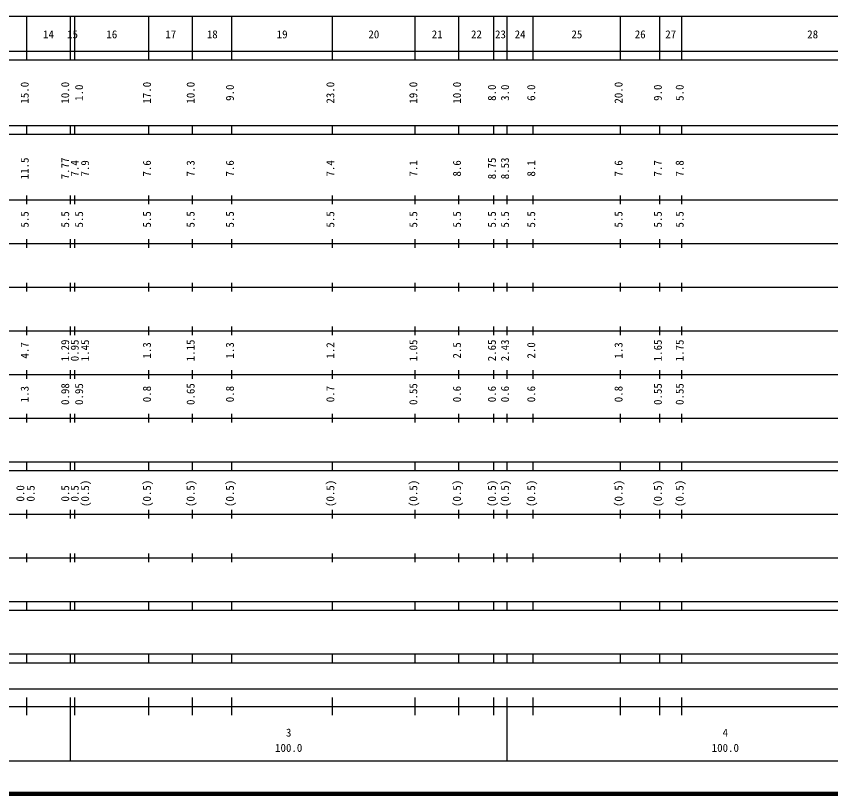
# Model space of a CAD drawing. Units: millimetres on the paper, enlarged 1000 times. Extents: x 40000 to 680000, y 20000 to 380000.
# Drawn here: x 255617 to 442133, y 20000 to 198000 of the extents above; entities that cross this region are included whole.
import ezdxf
from ezdxf.enums import TextEntityAlignment as Align

# ---------------------------------------------------------------- set-up
doc = ezdxf.new("R2010")
doc.units = ezdxf.units.MM
doc.header["$LTSCALE"] = 1000
doc.layers.add('M-TTL', color=2, linetype='Continuous', lineweight=140)
doc.layers.add('M-TTL-BAND', color=7, linetype='Continuous', lineweight=25)
doc.styles.add('ＭＳ ゴシック', font='')
doc.styles.get('ＭＳ ゴシック').set_extended_font_data('MS Gothic')

msp = doc.modelspace()

# ---------------------------------------------------------------- linework, layer by layer
at = {"layer": 'M-TTL'}
msp.add_line((40000, 20000), (680000, 20000), dxfattribs=at)
at = {"layer": 'M-TTL-BAND'}
for p, q in [((68000, 198000), (579000, 198000)), ((258000, 188000), (258000, 198000)), ((268000, 188000), (268000, 198000)), ((269000, 188000), (269000, 198000)), ((286000, 188000), (286000, 198000)), ((296000, 188000), (296000, 198000)), ((305000, 188000), (305000, 198000)), ((328000, 188000), (328000, 198000)), ((347000, 188000), (347000, 198000)), ((357000, 188000), (357000, 198000)), ((365000, 188000), (365000, 198000)), ((368000, 188000), (368000, 198000)), ((374000, 188000), (374000, 198000)), ((394000, 188000), (394000, 198000)), ((403000, 188000), (403000, 198000)), ((408000, 188000), (408000, 198000)), ((40000, 190000), (579000, 190000)), ((40000, 188000), (579000, 188000)), ((40000, 173000), (579000, 173000)), ((258000, 171000), (258000, 173000)), ((268000, 171000), (268000, 173000)), ((269000, 171000), (269000, 173000)), ((286000, 171000), (286000, 173000)), ((296000, 171000), (296000, 173000)), ((305000, 171000), (305000, 173000)), ((328000, 171000), (328000, 173000)), ((347000, 171000), (347000, 173000)), ((357000, 171000), (357000, 173000)), ((365000, 171000), (365000, 173000)), ((368000, 171000), (368000, 173000)), ((374000, 171000), (374000, 173000)), ((394000, 171000), (394000, 173000)), ((403000, 171000), (403000, 173000)), ((408000, 171000), (408000, 173000)), ((40000, 171000), (579000, 171000)), ((258000, 155000), (258000, 157000)), ((268000, 155000), (268000, 157000)), ((269000, 155000), (269000, 157000)), ((286000, 155000), (286000, 157000)), ((296000, 155000), (296000, 157000)), ((305000, 155000), (305000, 157000)), ((328000, 155000), (328000, 157000)), ((347000, 155000), (347000, 157000)), ((357000, 155000), (357000, 157000)), ((365000, 155000), (365000, 157000)), ((368000, 155000), (368000, 157000)), ((374000, 155000), (374000, 157000)), ((394000, 155000), (394000, 157000)), ((403000, 155000), (403000, 157000)), ((408000, 155000), (408000, 157000)), ((40000, 156000), (579000, 156000)), ((46000, 146000), (579000, 146000)), ((258000, 145000), (258000, 147000)), ((268000, 145000), (268000, 147000)), ((269000, 145000), (269000, 147000)), ((286000, 145000), (286000, 147000)), ((296000, 145000), (296000, 147000)), ((305000, 145000), (305000, 147000)), ((328000, 145000), (328000, 147000)), ((347000, 145000), (347000, 147000)), ((357000, 145000), (357000, 147000)), ((365000, 145000), (365000, 147000)), ((368000, 145000), (368000, 147000)), ((374000, 145000), (374000, 147000)), ((394000, 145000), (394000, 147000)), ((403000, 145000), (403000, 147000)), ((408000, 145000), (408000, 147000)), ((258000, 135000), (258000, 137000)), ((268000, 135000), (268000, 137000)), ((269000, 135000), (269000, 137000)), ((286000, 135000), (286000, 137000)), ((296000, 135000), (296000, 137000)), ((305000, 135000), (305000, 137000)), ((328000, 135000), (328000, 137000)), ((347000, 135000), (347000, 137000)), ((357000, 135000), (357000, 137000)), ((365000, 135000), (365000, 137000)), ((368000, 135000), (368000, 137000)), ((374000, 135000), (374000, 137000)), ((394000, 135000), (394000, 137000)), ((403000, 135000), (403000, 137000)), ((408000, 135000), (408000, 137000)), ((52000, 136000), (579000, 136000)), ((258000, 125000), (258000, 127000)), ((268000, 125000), (268000, 127000)), ((269000, 125000), (269000, 127000)), ((286000, 125000), (286000, 127000)), ((296000, 125000), (296000, 127000)), ((305000, 125000), (305000, 127000)), ((328000, 125000), (328000, 127000)), ((347000, 125000), (347000, 127000)), ((357000, 125000), (357000, 127000)), ((365000, 125000), (365000, 127000)), ((368000, 125000), (368000, 127000)), ((374000, 125000), (374000, 127000)), ((394000, 125000), (394000, 127000)), ((403000, 125000), (403000, 127000)), ((408000, 125000), (408000, 127000)), ((46000, 126000), (579000, 126000)), ((52000, 116000), (579000, 116000)), ((258000, 115000), (258000, 117000)), ((268000, 115000), (268000, 117000)), ((269000, 115000), (269000, 117000)), ((286000, 115000), (286000, 117000)), ((296000, 115000), (296000, 117000)), ((305000, 115000), (305000, 117000)), ((328000, 115000), (328000, 117000)), ((347000, 115000), (347000, 117000)), ((357000, 115000), (357000, 117000)), ((365000, 115000), (365000, 117000)), ((368000, 115000), (368000, 117000)), ((374000, 115000), (374000, 117000)), ((394000, 115000), (394000, 117000)), ((403000, 115000), (403000, 117000)), ((408000, 115000), (408000, 117000)), ((258000, 105000), (258000, 107000)), ((268000, 105000), (268000, 107000)), ((269000, 105000), (269000, 107000)), ((286000, 105000), (286000, 107000)), ((296000, 105000), (296000, 107000)), ((305000, 105000), (305000, 107000)), ((328000, 105000), (328000, 107000)), ((347000, 105000), (347000, 107000)), ((357000, 105000), (357000, 107000)), ((365000, 105000), (365000, 107000)), ((368000, 105000), (368000, 107000)), ((374000, 105000), (374000, 107000)), ((394000, 105000), (394000, 107000)), ((403000, 105000), (403000, 107000)), ((408000, 105000), (408000, 107000)), ((46000, 106000), (579000, 106000)), ((40000, 96000), (579000, 96000)), ((258000, 94000), (258000, 96000)), ((268000, 94000), (268000, 96000)), ((269000, 94000), (269000, 96000)), ((286000, 94000), (286000, 96000)), ((296000, 94000), (296000, 96000)), ((305000, 94000), (305000, 96000)), ((328000, 94000), (328000, 96000)), ((347000, 94000), (347000, 96000)), ((357000, 94000), (357000, 96000)), ((365000, 94000), (365000, 96000)), ((368000, 94000), (368000, 96000)), ((374000, 94000), (374000, 96000)), ((394000, 94000), (394000, 96000)), ((403000, 94000), (403000, 96000)), ((408000, 94000), (408000, 96000)), ((40000, 94000), (579000, 94000)), ((49000, 84000), (579000, 84000)), ((258000, 83000), (258000, 85000)), ((268000, 83000), (268000, 85000)), ((269000, 83000), (269000, 85000)), ((286000, 83000), (286000, 85000)), ((296000, 83000), (296000, 85000)), ((305000, 83000), (305000, 85000)), ((328000, 83000), (328000, 85000)), ((347000, 83000), (347000, 85000)), ((357000, 83000), (357000, 85000)), ((365000, 83000), (365000, 85000)), ((368000, 83000), (368000, 85000)), ((374000, 83000), (374000, 85000)), ((394000, 83000), (394000, 85000)), ((403000, 83000), (403000, 85000)), ((408000, 83000), (408000, 85000)), ((258000, 73000), (258000, 75000)), ((268000, 73000), (268000, 75000)), ((269000, 73000), (269000, 75000)), ((286000, 73000), (286000, 75000)), ((296000, 73000), (296000, 75000)), ((305000, 73000), (305000, 75000)), ((328000, 73000), (328000, 75000)), ((347000, 73000), (347000, 75000)), ((357000, 73000), (357000, 75000)), ((365000, 73000), (365000, 75000)), ((368000, 73000), (368000, 75000)), ((374000, 73000), (374000, 75000)), ((394000, 73000), (394000, 75000)), ((403000, 73000), (403000, 75000)), ((408000, 73000), (408000, 75000)), ((40000, 74000), (579000, 74000)), ((40000, 64000), (579000, 64000)), ((258000, 62000), (258000, 64000)), ((268000, 62000), (268000, 64000)), ((269000, 62000), (269000, 64000)), ((286000, 62000), (286000, 64000)), ((296000, 62000), (296000, 64000)), ((305000, 62000), (305000, 64000)), ((328000, 62000), (328000, 64000)), ((347000, 62000), (347000, 64000)), ((357000, 62000), (357000, 64000)), ((365000, 62000), (365000, 64000)), ((368000, 62000), (368000, 64000)), ((374000, 62000), (374000, 64000)), ((394000, 62000), (394000, 64000)), ((403000, 62000), (403000, 64000)), ((408000, 62000), (408000, 64000)), ((40000, 62000), (579000, 62000)), ((40000, 52000), (579000, 52000)), ((258000, 50000), (258000, 52000)), ((268000, 50000), (268000, 52000)), ((269000, 50000), (269000, 52000)), ((286000, 50000), (286000, 52000)), ((296000, 50000), (296000, 52000)), ((305000, 50000), (305000, 52000)), ((328000, 50000), (328000, 52000)), ((347000, 50000), (347000, 52000)), ((357000, 50000), (357000, 52000)), ((365000, 50000), (365000, 52000)), ((368000, 50000), (368000, 52000)), ((374000, 50000), (374000, 52000)), ((394000, 50000), (394000, 52000)), ((403000, 50000), (403000, 52000)), ((408000, 50000), (408000, 52000)), ((40000, 50000), (579000, 50000)), ((71000, 44000), (565000, 44000)), ((258000, 38000), (258000, 42000)), ((268000, 27500), (268000, 42000)), ((269000, 38000), (269000, 42000)), ((286000, 38000), (286000, 42000)), ((296000, 38000), (296000, 42000)), ((305000, 38000), (305000, 42000)), ((328000, 38000), (328000, 42000)), ((347000, 38000), (347000, 42000)), ((357000, 38000), (357000, 42000)), ((365000, 38000), (365000, 42000)), ((368000, 27500), (368000, 42000)), ((374000, 38000), (374000, 42000)), ((394000, 38000), (394000, 42000)), ((403000, 38000), (403000, 42000)), ((408000, 38000), (408000, 42000)), ((40000, 40000), (579000, 40000)), ((68000, 27500), (579000, 27500))]:
    msp.add_line(p, q, dxfattribs=at)

# ---------------------------------------------------------------- texts
at = {"layer": 'M-TTL-BAND', "style": 'ＭＳ ゴシック'}
for s, p in [('14', (263000, 192405)), ('15', (268500, 192405)), ('16', (277500, 192405)), ('17', (291000, 192405)), ('18', (300500, 192405)), ('19', (316500, 192405)), ('20', (337500, 192405)), ('21', (352000, 192405)), ('22', (361000, 192405)), ('23', (366500, 192405)), ('24', (371000, 192405)), ('25', (384000, 192405)), ('26', (398500, 192405)), ('27', (405500, 192405)), ('28', (438000, 192405)), ('3', (318000, 32523)), ('4', (418000, 32523)), ('100.0', (318000, 29033)), ('100.0', (418000, 29033))]:
    msp.add_text(s, height=1833, dxfattribs=at).set_placement(p, align=Align.BOTTOM_CENTER)
for s, p in [('15.0', (259000, 180500)), ('10.0', (268271, 180500)), ('17.0', (287000, 180500)), ('10.0', (297000, 180500)), ('23.0', (329000, 180500)), ('19.0', (348000, 180500)), ('10.0', (358000, 180500)), ('20.0', (395000, 180500)), ('1.0', (271458, 180500)), ('9.0', (306000, 180500)), ('8.0', (366000, 180500)), ('3.0', (369000, 180500)), ('6.0', (375000, 180500)), ('9.0', (404000, 180500)), ('5.0', (409000, 180500)), ('11.5', (259000, 163174)), ('7.77', (268271, 163174)), ('7.4', (270458, 163174)), ('7.9', (272828, 163174)), ('7.6', (287000, 163174)), ('7.3', (297000, 163174)), ('7.6', (306000, 163174)), ('7.4', (329000, 163174)), ('7.1', (348000, 163174)), ('8.6', (358000, 163174)), ('8.75', (366000, 163174)), ('8.53', (369000, 163174)), ('8.1', (375000, 163174)), ('7.6', (395000, 163174)), ('7.7', (404000, 163174)), ('7.8', (409000, 163174)), ('5.5', (259000, 151500)), ('5.5', (268271, 151500)), ('5.5', (271458, 151500)), ('5.5', (287000, 151500)), ('5.5', (297000, 151500)), ('5.5', (306000, 151500)), ('5.5', (329000, 151500)), ('5.5', (348000, 151500)), ('5.5', (358000, 151500)), ('5.5', (366000, 151500)), ('5.5', (369000, 151500)), ('5.5', (375000, 151500)), ('5.5', (395000, 151500)), ('5.5', (404000, 151500)), ('5.5', (409000, 151500)), ('4.7', (259000, 121500)), ('1.29', (268271, 121500)), ('0.95', (270458, 121500)), ('1.45', (272828, 121500)), ('1.3', (287000, 121500)), ('1.15', (297000, 121500)), ('1.3', (306000, 121500)), ('1.2', (329000, 121500)), ('1.05', (348000, 121500)), ('2.5', (358000, 121500)), ('2.65', (366000, 121500)), ('2.43', (369000, 121500)), ('2.0', (375000, 121500)), ('1.3', (395000, 121500)), ('1.65', (404000, 121500)), ('1.75', (409000, 121500)), ('0.98', (268271, 111500)), ('0.95', (271458, 111500)), ('0.65', (297000, 111500)), ('0.55', (348000, 111500)), ('0.55', (404000, 111500)), ('0.55', (409000, 111500)), ('1.3', (259000, 111500)), ('0.8', (287000, 111500)), ('0.8', (306000, 111500)), ('0.7', (329000, 111500)), ('0.6', (358000, 111500)), ('0.6', (366000, 111500)), ('0.6', (369000, 111500)), ('0.6', (375000, 111500)), ('0.8', (395000, 111500)), ('(0.5)', (272828, 88764)), ('(0.5)', (287000, 88764)), ('(0.5)', (297000, 88764)), ('(0.5)', (306000, 88764)), ('(0.5)', (329000, 88764)), ('(0.5)', (348000, 88764)), ('(0.5)', (358000, 88764)), ('(0.5)', (366000, 88764)), ('(0.5)', (369000, 88764)), ('(0.5)', (375000, 88764)), ('(0.5)', (395000, 88764)), ('(0.5)', (404000, 88764)), ('(0.5)', (409000, 88764)), ('0.0', (258000, 88764)), ('0.5', (260370, 88764)), ('0.5', (268271, 88764)), ('0.5', (270458, 88764))]:
    msp.add_text(s, height=1833, rotation=90, dxfattribs=at).set_placement(p, align=Align.BOTTOM_CENTER)

doc.saveas('drawing.dxf')
